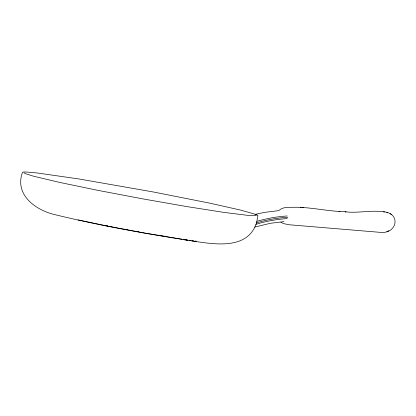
<?xml version="1.0" encoding="UTF-8"?>
<svg xmlns="http://www.w3.org/2000/svg" width="416" height="416" viewBox="0 0 416 416"><rect width="100%" height="100%" fill="white"/><g stroke="black" fill="none" stroke-linecap="round" stroke-linejoin="round"><path stroke-width="0.62" d="M256.88 221.177L257.925 215.488L256.589 214.661L240.895 210.148L209.872 203.18L153.057 191.927L79.123 178.994L36.93 172.931L25.771 171.969L23.083 172.052L22.402 172.51C14.269 195.348 36.494 210.777 55.988 214.911C99.278 225.441 143.208 233.194 187.195 240.178M256.651 222.42C247.156 253.167 207.319 242.856 184.085 239.704M279.297 210.158C283.712 206.346 290.03 207.568 295.428 207.241C310.409 207.293 325.094 210.662 340.012 211.494L339.014 211.437L346.039 211.827L345.046 211.77C358.192 213.476 371.613 209.706 384.608 212.009M256.35 215.202L255.679 215.649L248.446 215.441L224.063 212.42L186.904 206.596L142.626 198.853L97.978 190.367L59.748 182.437L33.764 176.27L25.293 173.612L23.977 172.796M280.883 222.331L283.52 223.574L288.699 224.718L380.359 232.362C397.041 234.203 401.398 213.288 383.464 211.702M386.838 231.665L388.903 230.786M256.292 221.541L258.138 220.984A157.513 143.686 -74.9 0 1 286.099 216.05L287.206 215.992M256.272 222.95L258.502 222.274A156.198 142.49 -74.9 0 1 286.229 217.386L287.877 217.298M255.814 224.37L258.653 223.506A154.887 141.289 -74.9 0 1 286.146 218.66L287.232 218.603M254.743 227.074L270.468 223.283L283.972 221.619M255.128 214.386L264.633 212.368L279.011 210.595M300.206 207.407L301.2 207.464M302.593 207.542L303.586 207.6M192.01 240.646L193.279 240.802M195.182 241.036L196.451 241.192M185.936 239.803L187.762 240.058M188.973 240.224L190.793 240.474M182.14 239.242L145.402 233.178M183.409 239.429L185.307 239.71M191.828 240.854L195.411 241.4M163.514 236.049L164.71 236.246M158.48 235.201L159.744 235.414M161.013 235.633L162.282 235.846M137.306 231.483L138.559 231.707M144.784 233.074L107.666 226.117L78.14 219.892M126.001 229.403L127.254 229.632M110.708 226.465L111.909 226.699M106.486 225.633L107.708 225.878M386.724 212.581L387.868 212.888M391.414 214.401L390.088 213.741"/></g></svg>
